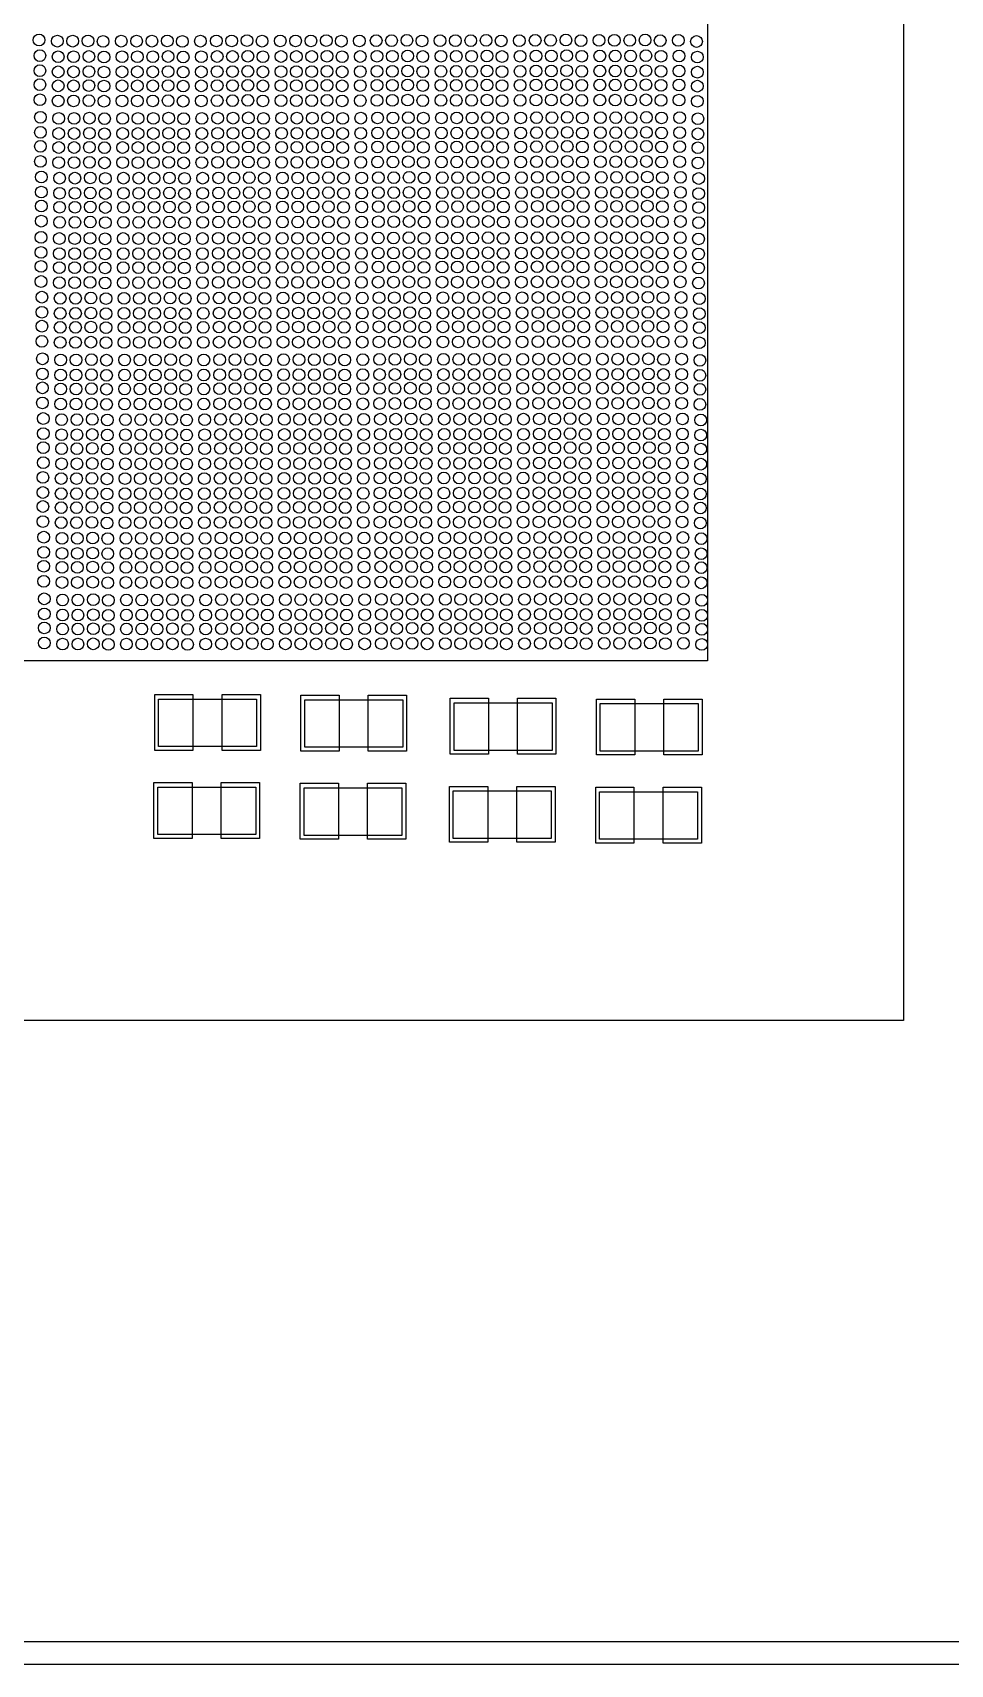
# Model space of a CAD drawing. Header units: millimetres. Extents: x 214 to 707, y -205 to 78.
# Drawn here: x 370.1 to 399.8, y -85.5 to -32.6 of the extents above; entities that cross this region are included whole.
import ezdxf

# ---------------------------------------------------------------- set-up
doc = ezdxf.new("R2010")
doc.units = ezdxf.units.MM
doc.layers.get('0').update_dxf_attribs({"linetype": 'CONTINUOUS', "lineweight": 25})

msp = doc.modelspace()

# ---------------------------------------------------------------- linework, layer by layer
for points in [[(303.612, 36.549), (433.759, 36.549), (433.759, -85.475), (303.612, -85.475)], [(304.364, 35.795), (433.075, 35.795), (433.075, -84.746), (304.364, -84.746)], [(332.34, 19.73), (398.332, 19.73), (398.332, -64.631), (332.34, -64.631)], [(339.001, 8.122), (391.988, 8.122), (391.988, -52.987), (339.001, -52.987)], [(374.086, -54.073), (375.325, -54.073), (375.325, -55.882), (374.086, -55.882)], [(374.21, -54.221), (377.383, -54.221), (377.383, -55.758), (374.21, -55.758)], [(376.267, -54.073), (377.507, -54.073), (377.507, -55.882), (376.267, -55.882)], [(378.82, -54.097), (380.06, -54.097), (380.06, -55.907), (378.82, -55.907)], [(378.944, -54.246), (382.117, -54.246), (382.117, -55.783), (378.944, -55.783)], [(381.002, -54.097), (382.241, -54.097), (382.241, -55.907), (381.002, -55.907)], [(383.654, -54.197), (384.894, -54.197), (384.894, -56.006), (383.654, -56.006)], [(383.778, -54.345), (386.951, -54.345), (386.951, -55.882), (383.778, -55.882)], [(385.836, -54.197), (387.075, -54.197), (387.075, -56.006), (385.836, -56.006)], [(388.389, -54.221), (389.628, -54.221), (389.628, -56.031), (388.389, -56.031)], [(388.513, -54.37), (391.686, -54.37), (391.686, -55.907), (388.513, -55.907)], [(390.57, -54.221), (391.81, -54.221), (391.81, -56.031), (390.57, -56.031)], [(374.061, -56.923), (375.3, -56.923), (375.3, -58.733), (374.061, -58.733)], [(376.242, -56.923), (377.482, -56.923), (377.482, -58.733), (376.242, -58.733)], [(378.796, -56.948), (380.035, -56.948), (380.035, -58.758), (378.796, -58.758)], [(380.977, -56.948), (382.216, -56.948), (382.216, -58.758), (380.977, -58.758)], [(383.629, -57.047), (384.869, -57.047), (384.869, -58.857), (383.629, -58.857)], [(385.811, -57.047), (387.05, -57.047), (387.05, -58.857), (385.811, -58.857)], [(374.185, -57.072), (377.358, -57.072), (377.358, -58.609), (374.185, -58.609)], [(378.92, -57.097), (382.092, -57.097), (382.092, -58.634), (378.92, -58.634)], [(383.753, -57.196), (386.926, -57.196), (386.926, -58.733), (383.753, -58.733)], [(388.364, -57.072), (389.603, -57.072), (389.603, -58.882), (388.364, -58.882)], [(388.488, -57.221), (391.661, -57.221), (391.661, -58.758), (388.488, -58.758)], [(390.545, -57.072), (391.785, -57.072), (391.785, -58.882), (390.545, -58.882)]]:
    msp.add_lwpolyline(points, close=True)
for centre in [(370.341, -32.882), (370.933, -32.919), (371.43, -32.919), (371.927, -32.91), (372.415, -32.928), (373.001, -32.919), (373.498, -32.919), (373.995, -32.919), (374.492, -32.91), (374.98, -32.928), (375.566, -32.919), (376.081, -32.91), (376.578, -32.91), (377.075, -32.901), (377.563, -32.919), (378.149, -32.91), (378.646, -32.91), (379.143, -32.91), (379.64, -32.901), (380.128, -32.919), (380.713, -32.91), (381.256, -32.902), (381.753, -32.902), (382.25, -32.893), (382.739, -32.911), (383.324, -32.902), (383.821, -32.902), (384.318, -32.902), (384.815, -32.893), (385.303, -32.911), (385.889, -32.902), (386.404, -32.893), (386.901, -32.893), (387.398, -32.884), (387.886, -32.902), (388.472, -32.893), (388.969, -32.893), (389.466, -32.893), (389.963, -32.884), (390.451, -32.902), (391.037, -32.893), (391.628, -32.93), (370.368, -33.388), (370.96, -33.425), (371.457, -33.425), (371.954, -33.416), (372.442, -33.434), (373.028, -33.425), (373.525, -33.425), (374.022, -33.425), (374.519, -33.416), (375.007, -33.434), (375.593, -33.425), (376.107, -33.416), (376.604, -33.416), (377.101, -33.407), (377.589, -33.425), (378.175, -33.416), (378.672, -33.416), (379.169, -33.416), (379.666, -33.407), (380.154, -33.425), (380.74, -33.416), (381.283, -33.408), (381.78, -33.408), (382.277, -33.399), (382.765, -33.417), (383.351, -33.408), (383.848, -33.408), (384.345, -33.408), (384.842, -33.399), (385.33, -33.417), (385.916, -33.408), (386.431, -33.399), (386.928, -33.399), (387.425, -33.39), (387.913, -33.408), (388.498, -33.399), (388.995, -33.399), (389.492, -33.399), (389.989, -33.39), (390.478, -33.408), (391.063, -33.399), (391.655, -33.436), (370.368, -33.876), (370.96, -33.913), (371.457, -33.913), (371.954, -33.904), (372.442, -33.922), (373.028, -33.913), (373.525, -33.913), (374.022, -33.913), (374.519, -33.904), (375.007, -33.922), (375.593, -33.913), (376.107, -33.904), (376.604, -33.904), (377.101, -33.895), (377.589, -33.913), (378.175, -33.904), (378.672, -33.904), (379.169, -33.904), (379.666, -33.895), (380.154, -33.913), (380.74, -33.904), (381.283, -33.896), (381.78, -33.896), (382.277, -33.887), (382.765, -33.905), (383.351, -33.896), (383.848, -33.896), (384.345, -33.896), (384.842, -33.887), (385.33, -33.905), (385.916, -33.896), (386.431, -33.887), (386.928, -33.887), (387.425, -33.878), (387.913, -33.896), (388.498, -33.887), (388.995, -33.887), (389.492, -33.887), (389.989, -33.878), (390.478, -33.896), (391.063, -33.887), (391.655, -33.924), (370.368, -34.329), (370.96, -34.366), (371.457, -34.366), (371.954, -34.357), (372.442, -34.375), (373.028, -34.366), (373.525, -34.366), (374.022, -34.366), (374.519, -34.357), (375.007, -34.375), (375.593, -34.366), (376.107, -34.357), (376.604, -34.357), (377.101, -34.348), (377.589, -34.366), (378.175, -34.357), (378.672, -34.357), (379.169, -34.357), (379.666, -34.348), (380.154, -34.366), (380.74, -34.357), (381.283, -34.348), (381.78, -34.348), (382.277, -34.34), (382.765, -34.357), (383.351, -34.348), (383.848, -34.348), (384.345, -34.348), (384.842, -34.34), (385.33, -34.357), (385.916, -34.348), (386.431, -34.34), (386.928, -34.34), (387.425, -34.331), (387.913, -34.348), (388.498, -34.34), (388.995, -34.34), (389.492, -34.34), (389.989, -34.331), (390.478, -34.348), (391.063, -34.34), (391.655, -34.377), (370.368, -34.817), (370.96, -34.854), (371.457, -34.854), (371.954, -34.845), (372.442, -34.863), (373.028, -34.854), (373.525, -34.854), (374.022, -34.854), (374.519, -34.845), (375.007, -34.863), (375.593, -34.854), (376.107, -34.845), (376.604, -34.845), (377.101, -34.836), (377.589, -34.854), (378.175, -34.845), (378.672, -34.845), (379.169, -34.845), (379.666, -34.836), (380.154, -34.854), (380.74, -34.845), (381.283, -34.837), (381.78, -34.837), (382.277, -34.828), (382.765, -34.845), (383.351, -34.837), (383.848, -34.837), (384.345, -34.837), (384.842, -34.828), (385.33, -34.845), (385.916, -34.837), (386.431, -34.828), (386.928, -34.828), (387.425, -34.819), (387.913, -34.837), (388.498, -34.828), (388.995, -34.828), (389.492, -34.828), (389.989, -34.819), (390.478, -34.837), (391.063, -34.828), (391.655, -34.865), (370.386, -35.384), (370.978, -35.421), (371.475, -35.421), (371.972, -35.412), (372.46, -35.43), (373.046, -35.421), (373.543, -35.421), (374.04, -35.421), (374.537, -35.412), (375.025, -35.43), (375.61, -35.421), (376.125, -35.412), (376.622, -35.412), (377.119, -35.403), (377.607, -35.421), (378.193, -35.412), (378.69, -35.412), (379.187, -35.412), (379.684, -35.403), (380.172, -35.421), (380.758, -35.412), (381.301, -35.404), (381.798, -35.404), (382.295, -35.395), (382.783, -35.412), (383.369, -35.404), (383.866, -35.404), (384.363, -35.404), (384.86, -35.395), (385.348, -35.412), (385.934, -35.404), (386.448, -35.395), (386.945, -35.395), (387.442, -35.386), (387.931, -35.404), (388.516, -35.395), (389.013, -35.395), (389.51, -35.395), (390.007, -35.386), (390.495, -35.404), (391.081, -35.395), (391.673, -35.432), (370.386, -35.872), (370.978, -35.909), (371.475, -35.909), (371.972, -35.9), (372.46, -35.918), (373.046, -35.909), (373.543, -35.909), (374.04, -35.909), (374.537, -35.9), (375.025, -35.918), (375.61, -35.909), (376.125, -35.9), (376.622, -35.9), (377.119, -35.891), (377.607, -35.909), (378.193, -35.9), (378.69, -35.9), (379.187, -35.9), (379.684, -35.891), (380.172, -35.909), (380.758, -35.9), (381.301, -35.892), (381.798, -35.892), (382.295, -35.883), (382.783, -35.901), (383.369, -35.892), (383.866, -35.892), (384.363, -35.892), (384.86, -35.883), (385.348, -35.901), (385.934, -35.892), (386.448, -35.883), (386.945, -35.883), (387.442, -35.874), (387.931, -35.892), (388.516, -35.883), (389.013, -35.883), (389.51, -35.883), (390.007, -35.874), (390.495, -35.892), (391.081, -35.883), (391.673, -35.92), (370.386, -36.324), (370.978, -36.362), (371.475, -36.362), (371.972, -36.353), (372.46, -36.37), (373.046, -36.362), (373.543, -36.362), (374.04, -36.362), (374.537, -36.353), (375.025, -36.37), (375.61, -36.362), (376.125, -36.353), (376.622, -36.353), (377.119, -36.344), (377.607, -36.362), (378.193, -36.353), (378.69, -36.353), (379.187, -36.353), (379.684, -36.344), (380.172, -36.362), (380.758, -36.353), (381.301, -36.344), (381.798, -36.344), (382.295, -36.335), (382.783, -36.353), (383.369, -36.344), (383.866, -36.344), (384.363, -36.344), (384.86, -36.335), (385.348, -36.353), (385.934, -36.344), (386.448, -36.335), (386.945, -36.335), (387.442, -36.327), (387.931, -36.344), (388.516, -36.335), (389.013, -36.335), (389.51, -36.335), (390.007, -36.327), (390.495, -36.344), (391.081, -36.335), (391.673, -36.372), (370.386, -36.813), (370.978, -36.85), (371.475, -36.85), (371.972, -36.841), (372.46, -36.859), (373.046, -36.85), (373.543, -36.85), (374.04, -36.85), (374.537, -36.841), (375.025, -36.859), (375.61, -36.85), (376.125, -36.841), (376.622, -36.841), (377.119, -36.832), (377.607, -36.85), (378.193, -36.841), (378.69, -36.841), (379.187, -36.841), (379.684, -36.832), (380.172, -36.85), (380.758, -36.841), (381.301, -36.832), (381.798, -36.832), (382.295, -36.824), (382.783, -36.841), (383.369, -36.832), (383.866, -36.832), (384.363, -36.832), (384.86, -36.824), (385.348, -36.841), (385.934, -36.832), (386.448, -36.824), (386.945, -36.824), (387.442, -36.815), (387.931, -36.832), (388.516, -36.824), (389.013, -36.824), (389.51, -36.824), (390.007, -36.815), (390.495, -36.832), (391.081, -36.824), (391.673, -36.861), (370.413, -37.318), (371.004, -37.355), (371.501, -37.355), (371.998, -37.347), (372.486, -37.364), (373.072, -37.355), (373.569, -37.355), (374.066, -37.355), (374.563, -37.347), (375.051, -37.364), (375.637, -37.355), (376.152, -37.347), (376.649, -37.347), (377.146, -37.338), (377.634, -37.355), (378.22, -37.347), (378.717, -37.347), (379.214, -37.347), (379.711, -37.338), (380.199, -37.355), (380.785, -37.347), (381.328, -37.338), (381.825, -37.338), (382.322, -37.329), (382.81, -37.347), (383.395, -37.338), (383.892, -37.338), (384.389, -37.338), (384.886, -37.329), (385.375, -37.347), (385.96, -37.338), (386.475, -37.329), (386.972, -37.329), (387.469, -37.321), (387.957, -37.338), (388.543, -37.329), (389.04, -37.329), (389.537, -37.329), (390.034, -37.321), (390.522, -37.338), (391.108, -37.329), (391.699, -37.366), (370.413, -37.807), (371.004, -37.844), (371.501, -37.844), (371.998, -37.835), (372.486, -37.852), (373.072, -37.844), (373.569, -37.844), (374.066, -37.844), (374.563, -37.835), (375.051, -37.852), (375.637, -37.844), (376.152, -37.835), (376.649, -37.835), (377.146, -37.826), (377.634, -37.844), (378.22, -37.835), (378.717, -37.835), (379.214, -37.835), (379.711, -37.826), (380.199, -37.844), (380.785, -37.835), (381.328, -37.826), (381.825, -37.826), (382.322, -37.818), (382.81, -37.835), (383.395, -37.826), (383.892, -37.826), (384.389, -37.826), (384.886, -37.818), (385.375, -37.835), (385.96, -37.826), (386.475, -37.818), (386.972, -37.818), (387.469, -37.809), (387.957, -37.826), (388.543, -37.818), (389.04, -37.818), (389.537, -37.818), (390.034, -37.809), (390.522, -37.826), (391.108, -37.818), (391.699, -37.855), (370.413, -38.259), (370.413, -38.747), (371.004, -38.296), (371.501, -38.296), (371.998, -38.287), (372.486, -38.305), (373.072, -38.296), (373.569, -38.296), (374.066, -38.296), (374.563, -38.287), (375.051, -38.305), (375.637, -38.296), (376.152, -38.287), (376.649, -38.287), (377.146, -38.278), (377.634, -38.296), (378.22, -38.287), (378.717, -38.287), (379.214, -38.287), (379.711, -38.278), (380.199, -38.296), (380.785, -38.287), (381.328, -38.279), (381.825, -38.279), (382.322, -38.27), (382.81, -38.288), (383.395, -38.279), (383.892, -38.279), (384.389, -38.279), (384.886, -38.27), (385.375, -38.288), (385.96, -38.279), (386.475, -38.27), (386.972, -38.27), (387.469, -38.261), (387.469, -38.749), (387.957, -38.279), (388.543, -38.27), (389.04, -38.27), (389.537, -38.27), (390.034, -38.261), (390.034, -38.749), (390.522, -38.279), (391.108, -38.27), (391.699, -38.307), (370.406, -39.273), (371.004, -38.784), (371.501, -38.784), (371.998, -38.775), (372.486, -38.793), (373.072, -38.784), (373.569, -38.784), (374.066, -38.784), (374.563, -38.775), (375.051, -38.793), (375.637, -38.784), (376.152, -38.775), (376.649, -38.775), (377.146, -38.767), (377.634, -38.784), (378.22, -38.775), (378.717, -38.775), (379.214, -38.775), (379.711, -38.767), (380.199, -38.784), (380.785, -38.775), (381.328, -38.767), (381.825, -38.767), (382.315, -39.284), (382.322, -38.758), (382.81, -38.776), (383.395, -38.767), (383.892, -38.767), (384.389, -38.767), (384.88, -39.284), (384.886, -38.758), (385.375, -38.776), (385.96, -38.767), (386.468, -39.284), (386.475, -38.758), (386.965, -39.284), (386.972, -38.758), (387.462, -39.275), (387.957, -38.767), (388.536, -39.284), (388.543, -38.758), (389.033, -39.284), (389.04, -38.758), (389.53, -39.284), (389.537, -38.758), (390.027, -39.275), (390.522, -38.767), (391.101, -39.284), (391.108, -38.758), (391.699, -38.795), (370.406, -39.761), (370.998, -39.31), (370.998, -39.798), (371.495, -39.31), (371.495, -39.798), (371.992, -39.301), (371.992, -39.789), (372.48, -39.319), (372.48, -39.807), (373.066, -39.31), (373.066, -39.798), (373.563, -39.31), (373.563, -39.798), (374.06, -39.31), (374.06, -39.798), (374.557, -39.301), (374.557, -39.789), (375.045, -39.319), (375.045, -39.807), (375.631, -39.31), (375.631, -39.798), (376.145, -39.301), (376.145, -39.789), (376.642, -39.301), (376.642, -39.789), (377.139, -39.292), (377.139, -39.78), (377.627, -39.31), (377.627, -39.798), (378.213, -39.301), (378.213, -39.789), (378.71, -39.301), (378.71, -39.789), (379.207, -39.301), (379.207, -39.789), (379.704, -39.292), (379.704, -39.78), (380.192, -39.31), (380.192, -39.798), (380.778, -39.301), (380.778, -39.789), (381.321, -39.293), (381.321, -39.781), (381.818, -39.293), (381.818, -39.781), (382.315, -39.772), (382.803, -39.302), (382.803, -39.79), (383.389, -39.293), (383.389, -39.781), (383.886, -39.293), (383.886, -39.781), (384.383, -39.293), (384.383, -39.781), (384.88, -39.772), (385.368, -39.302), (385.368, -39.79), (385.954, -39.293), (385.954, -39.781), (386.468, -39.772), (386.965, -39.772), (387.462, -39.763), (387.951, -39.293), (387.951, -39.781), (388.536, -39.772), (389.033, -39.772), (389.53, -39.772), (390.027, -39.763), (390.515, -39.293), (390.515, -39.781), (391.101, -39.772), (391.693, -39.321), (391.693, -39.809), (370.406, -40.214), (370.998, -40.251), (371.495, -40.251), (371.992, -40.242), (372.48, -40.26), (373.066, -40.251), (373.563, -40.251), (374.06, -40.251), (374.557, -40.242), (375.045, -40.26), (375.631, -40.251), (376.145, -40.242), (376.642, -40.242), (377.139, -40.233), (377.627, -40.251), (378.213, -40.242), (378.71, -40.242), (379.207, -40.242), (379.704, -40.233), (380.192, -40.251), (380.778, -40.242), (381.321, -40.234), (381.818, -40.234), (382.315, -40.225), (382.803, -40.242), (383.389, -40.234), (383.886, -40.234), (384.383, -40.234), (384.88, -40.225), (385.368, -40.242), (385.954, -40.234), (386.468, -40.225), (386.965, -40.225), (387.462, -40.216), (387.951, -40.234), (388.536, -40.225), (389.033, -40.225), (389.53, -40.225), (390.027, -40.216), (390.515, -40.234), (391.101, -40.225), (391.693, -40.262), (370.406, -40.702), (370.998, -40.739), (371.495, -40.739), (371.992, -40.73), (372.48, -40.748), (373.066, -40.739), (373.563, -40.739), (374.06, -40.739), (374.557, -40.73), (375.045, -40.748), (375.631, -40.739), (376.145, -40.73), (376.642, -40.73), (377.139, -40.721), (377.627, -40.739), (378.213, -40.73), (378.71, -40.73), (379.207, -40.73), (379.704, -40.721), (380.192, -40.739), (380.778, -40.73), (381.321, -40.722), (381.818, -40.722), (382.315, -40.713), (382.803, -40.731), (383.389, -40.722), (383.886, -40.722), (384.383, -40.722), (384.88, -40.713), (385.368, -40.731), (385.954, -40.722), (386.468, -40.713), (386.965, -40.713), (387.462, -40.704), (387.951, -40.722), (388.536, -40.713), (389.033, -40.713), (389.53, -40.713), (390.027, -40.704), (390.515, -40.722), (391.101, -40.713), (391.693, -40.75), (370.433, -41.208), (371.024, -41.245), (371.521, -41.245), (372.018, -41.236), (372.507, -41.254), (373.092, -41.245), (373.589, -41.245), (374.086, -41.245), (374.583, -41.236), (375.071, -41.254), (375.657, -41.245), (376.172, -41.236), (376.669, -41.236), (377.166, -41.227), (377.654, -41.245), (378.24, -41.236), (378.737, -41.236), (379.234, -41.236), (379.731, -41.227), (380.219, -41.245), (380.805, -41.236), (381.348, -41.228), (381.845, -41.228), (382.342, -41.219), (382.83, -41.236), (383.416, -41.228), (383.913, -41.228), (384.41, -41.228), (384.907, -41.219), (385.395, -41.236), (385.98, -41.228), (386.495, -41.219), (386.992, -41.219), (387.489, -41.21), (387.977, -41.228), (388.563, -41.219), (389.06, -41.219), (389.557, -41.219), (390.054, -41.21), (390.542, -41.228), (391.128, -41.219), (391.72, -41.256), (370.433, -41.696), (371.024, -41.733), (371.521, -41.733), (372.018, -41.724), (372.507, -41.742), (373.092, -41.733), (373.589, -41.733), (374.086, -41.733), (374.583, -41.724), (375.071, -41.742), (375.657, -41.733), (376.172, -41.724), (376.669, -41.724), (377.166, -41.715), (377.654, -41.733), (378.24, -41.724), (378.737, -41.724), (379.234, -41.724), (379.731, -41.715), (380.219, -41.733), (380.805, -41.724), (381.348, -41.716), (381.845, -41.716), (382.342, -41.707), (382.83, -41.725), (383.416, -41.716), (383.913, -41.716), (384.41, -41.716), (384.907, -41.707), (385.395, -41.725), (385.98, -41.716), (386.495, -41.707), (386.992, -41.707), (387.489, -41.698), (387.977, -41.716), (388.563, -41.707), (389.06, -41.707), (389.557, -41.707), (390.054, -41.698), (390.542, -41.716), (391.128, -41.707), (391.72, -41.744), (370.433, -42.148), (371.024, -42.186), (371.521, -42.186), (372.018, -42.177), (372.507, -42.194), (373.092, -42.186), (373.589, -42.186), (374.086, -42.186), (374.583, -42.177), (375.071, -42.194), (375.657, -42.186), (376.172, -42.177), (376.669, -42.177), (377.166, -42.168), (377.654, -42.186), (378.24, -42.177), (378.737, -42.177), (379.234, -42.177), (379.731, -42.168), (380.219, -42.186), (380.805, -42.177), (381.348, -42.168), (381.845, -42.168), (382.342, -42.159), (382.83, -42.177), (383.416, -42.168), (383.913, -42.168), (384.41, -42.168), (384.907, -42.159), (385.395, -42.177), (385.98, -42.168), (386.495, -42.159), (386.992, -42.159), (387.489, -42.151), (387.977, -42.168), (388.563, -42.159), (389.06, -42.159), (389.557, -42.159), (390.054, -42.151), (390.542, -42.168), (391.128, -42.159), (391.72, -42.197), (370.433, -42.637), (371.024, -42.674), (371.521, -42.674), (372.018, -42.665), (372.507, -42.683), (373.092, -42.674), (373.589, -42.674), (374.086, -42.674), (374.583, -42.665), (375.071, -42.683), (375.657, -42.674), (376.172, -42.665), (376.669, -42.665), (377.166, -42.656), (377.654, -42.674), (378.24, -42.665), (378.737, -42.665), (379.234, -42.665), (379.731, -42.656), (380.219, -42.674), (380.805, -42.665), (381.348, -42.656), (381.845, -42.656), (382.342, -42.648), (382.83, -42.665), (383.416, -42.656), (383.913, -42.656), (384.41, -42.656), (384.907, -42.648), (385.395, -42.665), (385.98, -42.656), (386.495, -42.648), (386.992, -42.648), (387.489, -42.639), (387.977, -42.656), (388.563, -42.648), (389.06, -42.648), (389.557, -42.648), (390.054, -42.639), (390.542, -42.656), (391.128, -42.648), (391.72, -42.685), (370.451, -43.204), (371.042, -43.241), (371.539, -43.241), (372.036, -43.232), (372.524, -43.249), (373.11, -43.241), (373.607, -43.241), (374.104, -43.241), (374.601, -43.232), (375.089, -43.249), (375.675, -43.241), (376.19, -43.232), (376.687, -43.232), (377.184, -43.223), (377.672, -43.241), (378.258, -43.232), (378.755, -43.232), (379.252, -43.232), (379.749, -43.223), (380.237, -43.241), (380.823, -43.232), (381.366, -43.223), (381.863, -43.223), (382.36, -43.215), (382.848, -43.232), (383.433, -43.223), (383.93, -43.223), (384.427, -43.223), (384.924, -43.215), (385.412, -43.232), (385.998, -43.223), (386.513, -43.215), (387.01, -43.215), (387.507, -43.206), (387.995, -43.223), (388.581, -43.215), (389.078, -43.215), (389.575, -43.215), (390.072, -43.206), (390.56, -43.223), (391.146, -43.215), (391.737, -43.252), (370.451, -43.692), (371.042, -43.729), (371.539, -43.729), (372.036, -43.72), (372.524, -43.738), (373.11, -43.729), (373.607, -43.729), (374.104, -43.729), (374.601, -43.72), (375.089, -43.738), (375.675, -43.729), (376.19, -43.72), (376.687, -43.72), (377.184, -43.711), (377.672, -43.729), (378.258, -43.72), (378.755, -43.72), (379.252, -43.72), (379.749, -43.711), (380.237, -43.729), (380.823, -43.72), (381.366, -43.712), (381.863, -43.712), (382.36, -43.703), (382.848, -43.72), (383.433, -43.712), (383.93, -43.712), (384.427, -43.712), (384.924, -43.703), (385.412, -43.72), (385.998, -43.712), (386.513, -43.703), (387.01, -43.703), (387.507, -43.694), (387.995, -43.712), (388.581, -43.703), (389.078, -43.703), (389.575, -43.703), (390.072, -43.694), (390.56, -43.712), (391.146, -43.703), (391.737, -43.74), (370.451, -44.144), (371.042, -44.181), (371.539, -44.181), (372.036, -44.172), (372.524, -44.19), (373.11, -44.181), (373.607, -44.181), (374.104, -44.181), (374.601, -44.172), (375.089, -44.19), (375.675, -44.181), (376.19, -44.172), (376.687, -44.172), (377.184, -44.164), (377.672, -44.181), (378.258, -44.172), (378.755, -44.172), (379.252, -44.172), (379.749, -44.164), (380.237, -44.181), (380.823, -44.172), (381.366, -44.164), (381.863, -44.164), (382.36, -44.155), (382.848, -44.173), (383.433, -44.164), (383.93, -44.164), (384.427, -44.164), (384.924, -44.155), (385.412, -44.173), (385.998, -44.164), (386.513, -44.155), (387.01, -44.155), (387.507, -44.146), (387.995, -44.164), (388.581, -44.155), (389.078, -44.155), (389.575, -44.155), (390.072, -44.146), (390.56, -44.164), (391.146, -44.155), (391.737, -44.192), (370.451, -44.632), (371.042, -44.669), (371.539, -44.669), (372.036, -44.661), (372.524, -44.678), (373.11, -44.669), (373.607, -44.669), (374.104, -44.669), (374.601, -44.661), (375.089, -44.678), (375.675, -44.669), (376.19, -44.661), (376.687, -44.661), (377.184, -44.652), (377.672, -44.669), (378.258, -44.661), (378.755, -44.661), (379.252, -44.661), (379.749, -44.652), (380.237, -44.669), (380.823, -44.661), (381.366, -44.652), (381.863, -44.652), (382.36, -44.643), (382.848, -44.661), (383.433, -44.652), (383.93, -44.652), (384.427, -44.652), (384.924, -44.643), (385.412, -44.661), (385.998, -44.652), (386.513, -44.643), (387.01, -44.643), (387.507, -44.635), (387.995, -44.652), (388.581, -44.643), (389.078, -44.643), (389.575, -44.643), (390.072, -44.635), (390.56, -44.652), (391.146, -44.643), (391.737, -44.68), (370.477, -45.138), (371.069, -45.175), (371.566, -45.175), (372.063, -45.166), (372.551, -45.184), (373.137, -45.175), (373.634, -45.175), (374.131, -45.175), (374.628, -45.166), (375.116, -45.184), (375.702, -45.175), (376.216, -45.166), (376.713, -45.166), (377.21, -45.158), (377.699, -45.175), (378.284, -45.166), (378.781, -45.166), (379.278, -45.166), (379.775, -45.158), (380.263, -45.175), (380.849, -45.166), (381.392, -45.158), (381.889, -45.158), (382.386, -45.149), (382.874, -45.167), (383.46, -45.158), (383.957, -45.158), (384.454, -45.158), (384.951, -45.149), (385.439, -45.167), (386.025, -45.158), (386.54, -45.149), (387.037, -45.149), (387.534, -45.14), (388.022, -45.158), (388.607, -45.149), (389.104, -45.149), (389.601, -45.149), (390.098, -45.14), (390.587, -45.158), (391.172, -45.149), (391.764, -45.186), (370.477, -45.626), (370.477, -46.079), (371.069, -45.663), (371.069, -46.116), (371.566, -45.663), (371.566, -46.116), (372.063, -45.655), (372.063, -46.107), (372.551, -45.672), (372.551, -46.125), (373.137, -45.663), (373.137, -46.116), (373.634, -45.663), (373.634, -46.116), (374.131, -45.663), (374.131, -46.116), (374.628, -45.655), (374.628, -46.107), (375.116, -45.672), (375.116, -46.125), (375.702, -45.663), (375.702, -46.116), (376.216, -45.655), (376.216, -46.107), (376.713, -45.655), (376.713, -46.107), (377.21, -45.646), (377.21, -46.098), (377.699, -45.663), (377.699, -46.116), (378.284, -45.655), (378.284, -46.107), (378.781, -45.655), (378.781, -46.107), (379.278, -45.655), (379.278, -46.107), (379.775, -45.646), (379.775, -46.098), (380.263, -45.663), (380.263, -46.116), (380.849, -45.655), (380.849, -46.107), (381.392, -45.646), (381.392, -46.099), (381.889, -45.646), (381.889, -46.099), (382.386, -45.637), (382.386, -46.09), (382.874, -45.655), (382.874, -46.108), (383.46, -45.646), (383.46, -46.099), (383.957, -45.646), (383.957, -46.099), (384.454, -45.646), (384.454, -46.099), (384.951, -45.637), (384.951, -46.09), (385.439, -45.655), (385.439, -46.108), (386.025, -45.646), (386.025, -46.099), (386.54, -45.637), (386.54, -46.09), (387.037, -45.637), (387.037, -46.09), (387.534, -45.629), (387.534, -46.081), (388.022, -45.646), (388.022, -46.099), (388.607, -45.637), (388.607, -46.09), (389.104, -45.637), (389.104, -46.09), (389.601, -45.637), (389.601, -46.09), (390.098, -45.629), (390.098, -46.081), (390.587, -45.646), (390.587, -46.099), (391.172, -45.637), (391.172, -46.09), (391.764, -45.674), (391.764, -46.127), (370.477, -46.567), (371.069, -46.604), (371.566, -46.604), (372.063, -46.595), (372.551, -46.613), (373.137, -46.604), (373.634, -46.604), (374.131, -46.604), (374.628, -46.595), (375.116, -46.613), (375.702, -46.604), (376.216, -46.595), (376.713, -46.595), (377.21, -46.586), (377.699, -46.604), (378.284, -46.595), (378.781, -46.595), (379.278, -46.595), (379.775, -46.586), (380.263, -46.604), (380.849, -46.595), (381.392, -46.587), (381.889, -46.587), (382.386, -46.578), (382.874, -46.596), (383.46, -46.587), (383.957, -46.587), (384.454, -46.587), (384.951, -46.578), (385.439, -46.596), (386.025, -46.587), (386.54, -46.578), (387.037, -46.578), (387.534, -46.569), (388.022, -46.587), (388.607, -46.578), (389.104, -46.578), (389.601, -46.578), (390.098, -46.569), (390.587, -46.587), (391.172, -46.578), (391.764, -46.615), (370.465, -47.045), (371.057, -47.082), (371.554, -47.082), (372.051, -47.073), (372.539, -47.091), (373.125, -47.082), (373.622, -47.082), (374.119, -47.082), (374.616, -47.073), (375.104, -47.091), (375.69, -47.082), (376.205, -47.073), (376.702, -47.073), (377.199, -47.064), (377.687, -47.082), (378.272, -47.073), (378.769, -47.073), (379.266, -47.073), (379.763, -47.064), (380.252, -47.082), (380.837, -47.073), (381.38, -47.065), (381.877, -47.065), (382.374, -47.056), (382.862, -47.074), (383.448, -47.065), (383.945, -47.065), (384.442, -47.065), (384.939, -47.056), (385.427, -47.074), (386.013, -47.065), (386.528, -47.056), (387.025, -47.056), (387.522, -47.047), (388.01, -47.065), (388.596, -47.056), (389.093, -47.056), (389.59, -47.056), (390.087, -47.047), (390.575, -47.065), (391.161, -47.056), (391.752, -47.093), (370.465, -47.533), (371.057, -47.57), (371.554, -47.57), (372.051, -47.561), (372.539, -47.579), (373.125, -47.57), (373.622, -47.57), (374.119, -47.57), (374.616, -47.561), (375.104, -47.579), (375.69, -47.57), (376.205, -47.561), (376.702, -47.561), (377.199, -47.553), (377.687, -47.57), (378.272, -47.561), (378.769, -47.561), (379.266, -47.561), (379.763, -47.553), (380.252, -47.57), (380.837, -47.561), (381.38, -47.553), (381.877, -47.553), (382.374, -47.544), (382.862, -47.562), (383.448, -47.553), (383.945, -47.553), (384.442, -47.553), (384.939, -47.544), (385.427, -47.562), (386.013, -47.553), (386.528, -47.544), (387.025, -47.544), (387.522, -47.535), (388.01, -47.553), (388.596, -47.544), (389.093, -47.544), (389.59, -47.544), (390.087, -47.535), (390.575, -47.553), (391.161, -47.544), (391.752, -47.581), (370.465, -47.986), (371.057, -48.023), (371.554, -48.023), (372.051, -48.014), (372.539, -48.032), (373.125, -48.023), (373.622, -48.023), (374.119, -48.023), (374.616, -48.014), (375.104, -48.032), (375.69, -48.023), (376.205, -48.014), (376.702, -48.014), (377.199, -48.005), (377.687, -48.023), (378.272, -48.014), (378.769, -48.014), (379.266, -48.014), (379.763, -48.005), (380.252, -48.023), (380.837, -48.014), (381.38, -48.006), (381.877, -48.006), (382.374, -47.997), (382.862, -48.015), (383.448, -48.006), (383.945, -48.006), (384.442, -48.006), (384.939, -47.997), (385.427, -48.015), (386.013, -48.006), (386.528, -47.997), (387.025, -47.997), (387.522, -47.988), (388.01, -48.006), (388.596, -47.997), (389.093, -47.997), (389.59, -47.997), (390.087, -47.988), (390.575, -48.006), (391.161, -47.997), (391.752, -48.034), (370.465, -48.474), (371.057, -48.511), (371.554, -48.511), (372.051, -48.502), (372.539, -48.52), (373.125, -48.511), (373.622, -48.511), (374.119, -48.511), (374.616, -48.502), (375.104, -48.52), (375.69, -48.511), (376.205, -48.502), (376.702, -48.502), (377.199, -48.493), (377.687, -48.511), (378.272, -48.502), (378.769, -48.502), (379.266, -48.502), (379.763, -48.493), (380.252, -48.511), (380.837, -48.502), (381.38, -48.494), (381.877, -48.494), (382.374, -48.485), (382.862, -48.503), (383.448, -48.494), (383.945, -48.494), (384.442, -48.494), (384.939, -48.485), (385.427, -48.503), (386.013, -48.494), (386.528, -48.485), (387.025, -48.485), (387.522, -48.476), (388.01, -48.494), (388.596, -48.485), (389.093, -48.485), (389.59, -48.485), (390.087, -48.476), (390.575, -48.494), (391.161, -48.485), (391.752, -48.522), (370.492, -48.98), (371.084, -49.017), (371.581, -49.017), (372.078, -49.008), (372.566, -49.026), (373.152, -49.017), (373.649, -49.017), (374.146, -49.017), (374.643, -49.008), (375.131, -49.026), (375.717, -49.017), (376.231, -49.008), (376.728, -49.008), (377.225, -48.999), (377.713, -49.017), (378.299, -49.008), (378.796, -49.008), (379.293, -49.008), (379.79, -48.999), (380.278, -49.017), (380.864, -49.008), (381.407, -49), (381.904, -49), (382.401, -48.991), (382.889, -49.009), (383.475, -49), (383.972, -49), (384.469, -49), (384.966, -48.991), (385.454, -49.009), (386.04, -49), (386.554, -48.991), (387.051, -48.991), (387.548, -48.982), (388.037, -49), (388.622, -48.991), (389.119, -48.991), (389.616, -48.991), (390.113, -48.982), (390.601, -49), (391.187, -48.991), (391.779, -49.028), (370.492, -49.468), (371.084, -49.505), (371.581, -49.505), (372.078, -49.496), (372.566, -49.514), (373.152, -49.505), (373.649, -49.505), (374.146, -49.505), (374.643, -49.496), (375.131, -49.514), (375.717, -49.505), (376.231, -49.496), (376.728, -49.496), (377.225, -49.487), (377.713, -49.505), (378.299, -49.496), (378.796, -49.496), (379.293, -49.496), (379.79, -49.487), (380.278, -49.505), (380.864, -49.496), (381.407, -49.488), (381.904, -49.488), (382.401, -49.479), (382.889, -49.497), (383.475, -49.488), (383.972, -49.488), (384.469, -49.488), (384.966, -49.479), (385.454, -49.497), (386.04, -49.488), (386.554, -49.479), (387.051, -49.479), (387.548, -49.47), (388.037, -49.488), (388.622, -49.479), (389.119, -49.479), (389.616, -49.479), (390.113, -49.47), (390.601, -49.488), (391.187, -49.479), (391.779, -49.516), (370.492, -49.921), (371.084, -49.958), (371.581, -49.958), (372.078, -49.949), (372.566, -49.967), (373.152, -49.958), (373.649, -49.958), (374.146, -49.958), (374.643, -49.949), (375.131, -49.967), (375.717, -49.958), (376.231, -49.949), (376.728, -49.949), (377.225, -49.94), (377.713, -49.958), (378.299, -49.949), (378.796, -49.949), (379.293, -49.949), (379.79, -49.94), (380.278, -49.958), (380.864, -49.949), (381.407, -49.94), (381.904, -49.94), (382.401, -49.932), (382.889, -49.949), (383.475, -49.94), (383.972, -49.94), (384.469, -49.94), (384.966, -49.932), (385.454, -49.949), (386.04, -49.94), (386.554, -49.932), (387.051, -49.932), (387.548, -49.923), (388.037, -49.94), (388.622, -49.932), (389.119, -49.932), (389.616, -49.932), (390.113, -49.923), (390.601, -49.94), (391.187, -49.932), (391.779, -49.969), (370.492, -50.409), (371.084, -50.446), (371.581, -50.446), (372.078, -50.437), (372.566, -50.455), (373.152, -50.446), (373.649, -50.446), (374.146, -50.446), (374.643, -50.437), (375.131, -50.455), (375.717, -50.446), (376.231, -50.437), (376.728, -50.437), (377.225, -50.428), (377.713, -50.446), (378.299, -50.437), (378.796, -50.437), (379.293, -50.437), (379.79, -50.428), (380.278, -50.446), (380.864, -50.437), (381.407, -50.429), (381.904, -50.429), (382.401, -50.42), (382.889, -50.437), (383.475, -50.429), (383.972, -50.429), (384.469, -50.429), (384.966, -50.42), (385.454, -50.437), (386.04, -50.429), (386.554, -50.42), (387.051, -50.42), (387.548, -50.411), (388.037, -50.429), (388.622, -50.42), (389.119, -50.42), (389.616, -50.42), (390.113, -50.411), (390.601, -50.429), (391.187, -50.42), (391.779, -50.457), (370.51, -50.976), (371.102, -51.013), (371.599, -51.013), (372.096, -51.004), (372.584, -51.022), (373.17, -51.013), (373.666, -51.013), (374.163, -51.013), (374.66, -51.004), (375.149, -51.022), (375.734, -51.013), (376.249, -51.004), (376.746, -51.004), (377.243, -50.995), (377.731, -51.013), (378.317, -51.004), (378.814, -51.004), (379.311, -51.004), (379.808, -50.995), (380.296, -51.013), (380.882, -51.004), (381.425, -50.996), (381.922, -50.996), (382.419, -50.987), (382.907, -51.004), (383.493, -50.996), (383.99, -50.996), (384.487, -50.996), (384.984, -50.987), (385.472, -51.004), (386.058, -50.996), (386.572, -50.987), (387.069, -50.987), (387.566, -50.978), (388.054, -50.996), (388.64, -50.987), (389.137, -50.987), (389.634, -50.987), (390.131, -50.978), (390.619, -50.996), (391.205, -50.987), (391.797, -51.024), (370.51, -51.464), (370.51, -51.916), (371.102, -51.501), (371.102, -51.954), (371.599, -51.501), (371.599, -51.954), (372.096, -51.492), (372.096, -51.945), (372.584, -51.51), (372.584, -51.962), (373.17, -51.501), (373.17, -51.954), (373.666, -51.501), (373.666, -51.954), (374.163, -51.501), (374.163, -51.954), (374.66, -51.492), (374.66, -51.945), (375.149, -51.51), (375.149, -51.962), (375.734, -51.501), (375.734, -51.954), (376.249, -51.492), (376.249, -51.945), (376.746, -51.492), (376.746, -51.945), (377.243, -51.483), (377.243, -51.936), (377.731, -51.501), (377.731, -51.954), (378.317, -51.492), (378.317, -51.945), (378.814, -51.492), (378.814, -51.945), (379.311, -51.492), (379.311, -51.945), (379.808, -51.483), (379.808, -51.936), (380.296, -51.501), (380.296, -51.954), (380.882, -51.492), (380.882, -51.945), (381.425, -51.484), (381.425, -51.936), (381.922, -51.484), (381.922, -51.936), (382.419, -51.475), (382.419, -51.927), (382.907, -51.493), (382.907, -51.945), (383.493, -51.484), (383.493, -51.936), (383.99, -51.484), (383.99, -51.936), (384.487, -51.484), (384.487, -51.936), (384.984, -51.475), (384.984, -51.927), (385.472, -51.493), (385.472, -51.945), (386.058, -51.484), (386.058, -51.936), (386.572, -51.475), (386.572, -51.927), (387.069, -51.475), (387.069, -51.927), (387.566, -51.466), (387.566, -51.919), (388.054, -51.484), (388.054, -51.936), (388.64, -51.475), (388.64, -51.927), (389.137, -51.475), (389.137, -51.927), (389.634, -51.475), (389.634, -51.927), (390.131, -51.466), (390.131, -51.919), (390.619, -51.484), (390.619, -51.936), (391.205, -51.475), (391.205, -51.927), (391.797, -51.512), (391.797, -51.964), (370.51, -52.405), (371.102, -52.442), (371.599, -52.442), (372.096, -52.433), (372.584, -52.451), (373.17, -52.442), (373.666, -52.442), (374.163, -52.442), (374.66, -52.433), (375.149, -52.451), (375.734, -52.442), (376.249, -52.433), (376.746, -52.433), (377.243, -52.424), (377.731, -52.442), (378.317, -52.433), (378.814, -52.433), (379.311, -52.433), (379.808, -52.424), (380.296, -52.442), (380.882, -52.433), (381.425, -52.424), (381.922, -52.424), (382.419, -52.416), (382.907, -52.433), (383.493, -52.424), (383.99, -52.424), (384.487, -52.424), (384.984, -52.416), (385.472, -52.433), (386.058, -52.424), (386.572, -52.416), (387.069, -52.416), (387.566, -52.407), (388.054, -52.424), (388.64, -52.416), (389.137, -52.416), (389.634, -52.416), (390.131, -52.407), (390.619, -52.424), (391.205, -52.416), (391.797, -52.453)]:
    msp.add_circle(centre, 0.19)

doc.saveas('drawing.dxf')
